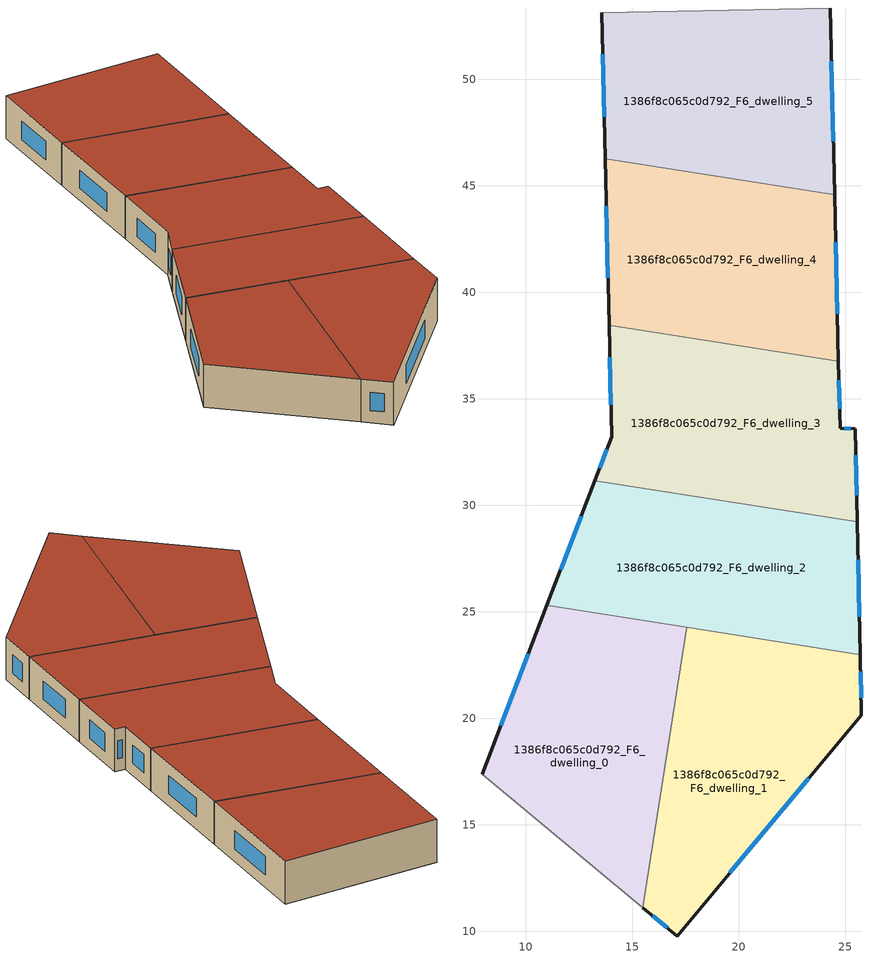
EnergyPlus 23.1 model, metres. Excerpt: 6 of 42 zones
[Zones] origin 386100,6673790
1386f8c065c0d792_F6_dwelling_0
 floor to 1386f8c065c0d792_F5_dwelling_0 (EU_floor_Construction): 17.57,24.28 15.5,11.12 7.95,17.39 10.99,25.31 z18
 wall outside (EU_wall_Construction): 10.99,25.31 7.95,17.39 z18:21
 wall adiabatic (EU_wall_Construction): 7.95,17.39 15.5,11.12 z18:21
 wall to 1386f8c065c0d792_F6_dwelling_1 (EU_wall_Construction): 15.5,11.12 17.57,24.28 z18:21
 wall to 1386f8c065c0d792_F6_dwelling_2 (EU_wall_Construction): 17.57,24.28 10.99,25.31 z18:21
 window (EU_Window_Construction): 10.12,23.05 8.82,19.65 z18.86:20.14
 roof outside (EU_roof_Construction): 15.5,11.12 17.57,24.28 10.99,25.31 7.95,17.39 z21
1386f8c065c0d792_F6_dwelling_1
 floor to 1386f8c065c0d792_F5_dwelling_1 (EU_floor_Construction): 25.7,23 25.76,20.15 17.11,9.79 15.5,11.12 17.57,24.28 z18
 wall outside (EU_wall_Construction): 15.5,11.12 17.11,9.79 25.76,20.15 25.7,23 z18:21
 wall to 1386f8c065c0d792_F6_dwelling_2 (EU_wall_Construction): 25.7,23 17.57,24.28 z18:21
 window (EU_Window_Construction): 25.74,20.96 25.71,22.19 / 19.58,12.75 23.29,17.19 / 15.96,10.74 16.65,10.17 z18.86:20.14
 roof outside (EU_roof_Construction): 17.11,9.79 25.76,20.15 25.7,23 17.57,24.28 15.5,11.12 z21
1386f8c065c0d792_F6_dwelling_2
 floor to 1386f8c065c0d792_F5_dwelling_2 (EU_floor_Construction): 25.56,29.22 25.7,23 10.99,25.31 13.24,31.16 z18
 wall outside (EU_wall_Construction): 25.7,23 25.56,29.22 / 13.24,31.16 10.99,25.31 z18:21
 wall to 1386f8c065c0d792_F6_dwelling_3 (EU_wall_Construction): 25.56,29.22 13.24,31.16 z18:21
 window (EU_Window_Construction): 25.66,24.78 25.6,27.45 / 12.6,29.49 11.64,26.98 z18.86:20.14
 roof outside (EU_roof_Construction): 25.7,23 25.56,29.22 13.24,31.16 10.99,25.31 z21
1386f8c065c0d792_F6_dwelling_3
 floor to 1386f8c065c0d792_F5_dwelling_3 (EU_floor_Construction): 24.68,36.77 24.75,33.63 25.46,33.6 25.56,29.22 13.24,31.16 14.03,33.22 13.91,38.46 z18
 wall outside (EU_wall_Construction): 13.91,38.46 14.03,33.22 13.24,31.16 / 25.56,29.22 25.46,33.6 24.75,33.63 24.68,36.77 z18:21
 wall to 1386f8c065c0d792_F6_dwelling_4 (EU_wall_Construction): 24.68,36.77 13.91,38.46 z18:21
 window (EU_Window_Construction): 13.81,32.63 13.47,31.75 / 13.95,36.97 14,34.72 / 24.73,34.53 24.7,35.88 / 25.26,33.61 24.96,33.62 / 25.53,30.47 25.49,32.35 z18.86:20.14
 roof outside (EU_roof_Construction): 25.56,29.22 25.46,33.6 24.75,33.63 24.68,36.77 13.91,38.46 14.03,33.22 13.24,31.16 z21
1386f8c065c0d792_F6_dwelling_4
 floor to 1386f8c065c0d792_F5_dwelling_4 (EU_floor_Construction): 24.49,44.58 24.68,36.77 13.91,38.46 13.73,46.28 z18
 wall outside (EU_wall_Construction): 24.68,36.77 24.49,44.58 / 13.73,46.28 13.91,38.46 z18:21
 wall to 1386f8c065c0d792_F6_dwelling_5 (EU_wall_Construction): 24.49,44.58 13.73,46.28 z18:21
 window (EU_Window_Construction): 24.63,39 24.55,42.35 / 13.78,44.04 13.86,40.7 z18.86:20.14
 roof outside (EU_roof_Construction): 24.68,36.77 24.49,44.58 13.73,46.28 13.91,38.46 z21
1386f8c065c0d792_F6_dwelling_5
 floor to 1386f8c065c0d792_F5_dwelling_5 (EU_floor_Construction): 24.29,53.35 24.49,44.58 13.73,46.28 13.57,53.13 z18
 wall outside (EU_wall_Construction): 24.49,44.58 24.29,53.35 / 13.57,53.13 13.73,46.28 z18:21
 wall adiabatic (EU_wall_Construction): 24.29,53.35 13.57,53.13 z18:21
 window (EU_Window_Construction): 24.44,47.09 24.35,50.85 / 13.61,51.17 13.68,48.24 z18.86:20.14
 roof outside (EU_roof_Construction): 24.49,44.58 24.29,53.35 13.57,53.13 13.73,46.28 z21
[Building]
EU S2 Campaign: North Axis=0; Terrain=City; Solar Distribution=FullExterior
[Site:Location]
Helsinki-Vantaa.AP: Latitude=60.317; Longitude=24.963; Time Zone=2; Elevation=54.6
[SizingPeriod:WeatherFileDays]
AnnualSizingPeriod: Begin Month=1; Begin Day of Month=1; End Month=12; End Day of Month=31; Day of Week for Start Day=Monday; Use Weather File Daylight Saving Period=No; Use Weather File Rain and Snow Indicators=No
[MATERIAL]
EU_InternalMass_Material: Roughness=MediumRough; Thickness=0.1; Conductivity=1; Density=1800; Specific Heat=900; Thermal Absorptance=0.9; Solar Absorptance=0.7; Visible Absorptance=0.7
[MATERIAL:NOMASS] Roughness=MediumRough; Thermal Absorptance=0.9; Solar Absorptance=0.7; Visible Absorptance=0.7
Name | Thermal Resistance
EU_wall_NoMass | 1.10183
EU_roof_NoMass; EU_floor_NoMass | 1.70606
[WINDOWMATERIAL:SIMPLEGLAZINGSYSTEM]
EU_Window_SimpleGlazing: UFactor=3.11035; Solar Heat Gain Coefficient=0.8; Visible Transmittance=0.8
[CONSTRUCTION]
EU_wall_Construction: EU_wall_NoMass
EU_roof_Construction: EU_roof_NoMass
EU_floor_Construction: EU_floor_NoMass
EU_Window_Construction: EU_Window_SimpleGlazing
EU_InternalMass_Construction: EU_InternalMass_Material
[ZONE] Type=1; Multiplier=1; Ceiling Height=autocalculate; Floor Area=autocalculate; Part of Total Floor Area=Yes
Name | Volume
1386f8c065c0d792_F6_dwelling_0 | 251.377
1386f8c065c0d792_F6_dwelling_1 | 251.355
1386f8c065c0d792_F6_dwelling_2 | 251.367
1386f8c065c0d792_F6_dwelling_3 | 251.354
1386f8c065c0d792_F6_dwelling_4 | 251.361
1386f8c065c0d792_F6_dwelling_5 | 251.348
[INTERNALMASS] Construction=EU_InternalMass_Construction
Name | Zone or ZoneList | Surface Area
1386f8c065c0d792_F6_dwelling_0_EU_InternalMass | 1386f8c065c0d792_F6_dwelling_0 | 83.7906
1386f8c065c0d792_F6_dwelling_1_EU_InternalMass | 1386f8c065c0d792_F6_dwelling_1 | 83.7832
1386f8c065c0d792_F6_dwelling_2_EU_InternalMass | 1386f8c065c0d792_F6_dwelling_2 | 83.7891
1386f8c065c0d792_F6_dwelling_3_EU_InternalMass | 1386f8c065c0d792_F6_dwelling_3 | 83.7848
1386f8c065c0d792_F6_dwelling_4_EU_InternalMass | 1386f8c065c0d792_F6_dwelling_4 | 83.7872
1386f8c065c0d792_F6_dwelling_5_EU_InternalMass | 1386f8c065c0d792_F6_dwelling_5 | 83.7824
[OTHEREQUIPMENT] Fuel Type=Electricity; Design Level Calculation Method=Watts/Area; Power per Zone Floor Area=1; Fraction Latent=0; Fraction Radiant=0; Fraction Lost=0; Carbon Dioxide Generation Rate=0; EndUse Subcategory=EU_Step8_InternalGains
Name | Zone or ZoneList or Space or SpaceList | Schedule
EU_Step8_InternalGain_1386f8c065c0d792_F6_dwelling_0_f000 | 1386f8c065c0d792_F6_dwelling_0 | EU_Step8_GainSchedule_1386f8c065c0d792_F6_dwelling_0_f000
EU_Step8_InternalGain_1386f8c065c0d792_F6_dwelling_1_f000 | 1386f8c065c0d792_F6_dwelling_1 | EU_Step8_GainSchedule_1386f8c065c0d792_F6_dwelling_1_f000
EU_Step8_InternalGain_1386f8c065c0d792_F6_dwelling_2_f000 | 1386f8c065c0d792_F6_dwelling_2 | EU_Step8_GainSchedule_1386f8c065c0d792_F6_dwelling_2_f000
EU_Step8_InternalGain_1386f8c065c0d792_F6_dwelling_3_f000 | 1386f8c065c0d792_F6_dwelling_3 | EU_Step8_GainSchedule_1386f8c065c0d792_F6_dwelling_3_f000
EU_Step8_InternalGain_1386f8c065c0d792_F6_dwelling_4_f000 | 1386f8c065c0d792_F6_dwelling_4 | EU_Step8_GainSchedule_1386f8c065c0d792_F6_dwelling_4_f000
EU_Step8_InternalGain_1386f8c065c0d792_F6_dwelling_5_f000 | 1386f8c065c0d792_F6_dwelling_5 | EU_Step8_GainSchedule_1386f8c065c0d792_F6_dwelling_5_f000
[ZONEVENTILATION:DESIGNFLOWRATE] Schedule=EU_AlwaysOn; Design Flow Rate Calculation Method=AirChanges/Hour; Air Changes per Hour=0.756316; Ventilation Type=Natural; Fan Pressure Rise=0; Fan Total Efficiency=1; Constant Term Coefficient=1; Temperature Term Coefficient=0; Velocity Term Coefficient=0; Velocity Squared Term Coefficient=0; Minimum Indoor Temperature=-100; Maximum Indoor Temperature=100; Delta Temperature=-100; Minimum Outdoor Temperature=-100; Maximum Outdoor Temperature=100; Maximum Wind Speed=40
Name | Zone or ZoneList or Space or SpaceList
EU_ConstantAir_1386f8c065c0d792_F6_dwelling_0 | 1386f8c065c0d792_F6_dwelling_0
EU_ConstantAir_1386f8c065c0d792_F6_dwelling_1 | 1386f8c065c0d792_F6_dwelling_1
EU_ConstantAir_1386f8c065c0d792_F6_dwelling_2 | 1386f8c065c0d792_F6_dwelling_2
EU_ConstantAir_1386f8c065c0d792_F6_dwelling_3 | 1386f8c065c0d792_F6_dwelling_3
EU_ConstantAir_1386f8c065c0d792_F6_dwelling_4 | 1386f8c065c0d792_F6_dwelling_4
EU_ConstantAir_1386f8c065c0d792_F6_dwelling_5 | 1386f8c065c0d792_F6_dwelling_5
[HVACTEMPLATE:THERMOSTAT] Constant Heating Setpoint=20; Constant Cooling Setpoint=50
EU_HeatOnly_1386f8c065c0d792_F0_dwelling_0; EU_HeatOnly_1386f8c065c0d792_F0_dwelling_1; EU_HeatOnly_1386f8c065c0d792_F0_dwelling_2; EU_HeatOnly_1386f8c065c0d792_F0_dwelling_3; EU_HeatOnly_1386f8c065c0d792_F0_dwelling_4; EU_HeatOnly_1386f8c065c0d792_F0_dwelling_5; EU_HeatOnly_1386f8c065c0d792_F1_dwelling_0; EU_HeatOnly_1386f8c065c0d792_F1_dwelling_1; EU_HeatOnly_1386f8c065c0d792_F1_dwelling_2; EU_HeatOnly_1386f8c065c0d792_F1_dwelling_3; EU_HeatOnly_1386f8c065c0d792_F1_dwelling_4; EU_HeatOnly_1386f8c065c0d792_F1_dwelling_5; EU_HeatOnly_1386f8c065c0d792_F2_dwelling_0; EU_HeatOnly_1386f8c065c0d792_F2_dwelling_1; EU_HeatOnly_1386f8c065c0d792_F2_dwelling_2; EU_HeatOnly_1386f8c065c0d792_F2_dwelling_3; EU_HeatOnly_1386f8c065c0d792_F2_dwelling_4; EU_HeatOnly_1386f8c065c0d792_F2_dwelling_5; EU_HeatOnly_1386f8c065c0d792_F3_dwelling_0; EU_HeatOnly_1386f8c065c0d792_F3_dwelling_1; EU_HeatOnly_1386f8c065c0d792_F3_dwelling_2; EU_HeatOnly_1386f8c065c0d792_F3_dwelling_3; EU_HeatOnly_1386f8c065c0d792_F3_dwelling_4; EU_HeatOnly_1386f8c065c0d792_F3_dwelling_5; EU_HeatOnly_1386f8c065c0d792_F4_dwelling_0; EU_HeatOnly_1386f8c065c0d792_F4_dwelling_1; EU_HeatOnly_1386f8c065c0d792_F4_dwelling_2; EU_HeatOnly_1386f8c065c0d792_F4_dwelling_3; EU_HeatOnly_1386f8c065c0d792_F4_dwelling_4; EU_HeatOnly_1386f8c065c0d792_F4_dwelling_5; EU_HeatOnly_1386f8c065c0d792_F5_dwelling_0; EU_HeatOnly_1386f8c065c0d792_F5_dwelling_1; EU_HeatOnly_1386f8c065c0d792_F5_dwelling_2; EU_HeatOnly_1386f8c065c0d792_F5_dwelling_3; EU_HeatOnly_1386f8c065c0d792_F5_dwelling_4; EU_HeatOnly_1386f8c065c0d792_F5_dwelling_5; EU_HeatOnly_1386f8c065c0d792_F6_dwelling_0; EU_HeatOnly_1386f8c065c0d792_F6_dwelling_1; EU_HeatOnly_1386f8c065c0d792_F6_dwelling_2; EU_HeatOnly_1386f8c065c0d792_F6_dwelling_3; EU_HeatOnly_1386f8c065c0d792_F6_dwelling_4; EU_HeatOnly_1386f8c065c0d792_F6_dwelling_5
[HVACTEMPLATE:ZONE:IDEALLOADSAIRSYSTEM] System Availability Schedule=EU_AlwaysOn; Maximum Heating Supply Air Temperature=50; Minimum Cooling Supply Air Temperature=13; Maximum Heating Supply Air Humidity Ratio=0.0156; Minimum Cooling Supply Air Humidity Ratio=0.0077; Heating Limit=NoLimit; Cooling Limit=NoLimit; Heating Availability Schedule=EU_AlwaysOn; Cooling Availability Schedule=EU_CoolingOff; Dehumidification Control Type=ConstantSensibleHeatRatio; Cooling Sensible Heat Ratio=0.7; Dehumidification Setpoint=60; Humidification Control Type=None; Humidification Setpoint=30; Outdoor Air Method=None; Outdoor Air Flow Rate per Person=0.00944; Outdoor Air Flow Rate per Zone Floor Area=0; Outdoor Air Flow Rate per Zone=0; Demand Controlled Ventilation Type=None; Outdoor Air Economizer Type=NoEconomizer; Heat Recovery Type=None; Sensible Heat Recovery Effectiveness=0.7; Latent Heat Recovery Effectiveness=0.65
Name | Template Thermostat
1386f8c065c0d792_F6_dwelling_0 | EU_HeatOnly_1386f8c065c0d792_F6_dwelling_0
1386f8c065c0d792_F6_dwelling_1 | EU_HeatOnly_1386f8c065c0d792_F6_dwelling_1
1386f8c065c0d792_F6_dwelling_2 | EU_HeatOnly_1386f8c065c0d792_F6_dwelling_2
1386f8c065c0d792_F6_dwelling_3 | EU_HeatOnly_1386f8c065c0d792_F6_dwelling_3
1386f8c065c0d792_F6_dwelling_4 | EU_HeatOnly_1386f8c065c0d792_F6_dwelling_4
1386f8c065c0d792_F6_dwelling_5 | EU_HeatOnly_1386f8c065c0d792_F6_dwelling_5
[SIZING:ZONE] Zone Cooling Design Supply Air Temperature Input Method=SupplyAirTemperature; Zone Cooling Design Supply Air Temperature=13; Zone Heating Design Supply Air Temperature Input Method=SupplyAirTemperature; Zone Heating Design Supply Air Temperature=50; Zone Cooling Design Supply Air Humidity Ratio=0.008; Zone Heating Design Supply Air Humidity Ratio=0.008; Cooling Design Air Flow Method=DesignDay; Cooling Design Air Flow Rate=0; Cooling Minimum Air Flow per Zone Floor Area=0.000762; Cooling Minimum Air Flow=0; Cooling Minimum Air Flow Fraction=0.2; Heating Design Air Flow Method=DesignDay; Heating Design Air Flow Rate=0; Heating Maximum Air Flow per Zone Floor Area=0.002032; Heating Maximum Air Flow=0.141576; Heating Maximum Air Flow Fraction=0.3; Account for Dedicated Outdoor Air System=No; Dedicated Outdoor Air System Control Strategy=NeutralSupplyAir; Dedicated Outdoor Air Low Setpoint Temperature for Design=autosize; Dedicated Outdoor Air High Setpoint Temperature for Design=autosize; Zone Load Sizing Method=Sensible Load Only No Latent Load; Zone Latent Cooling Design Supply Air Humidity Ratio Input Method=HumidityRatioDifference; Zone Cooling Design Supply Air Humidity Ratio Difference=0.005; Zone Latent Heating Design Supply Air Humidity Ratio Input Method=HumidityRatioDifference; Zone Humidification Design Supply Air Humidity Ratio Difference=0.005
1386f8c065c0d792_F6_dwelling_0; 1386f8c065c0d792_F6_dwelling_1; 1386f8c065c0d792_F6_dwelling_2; 1386f8c065c0d792_F6_dwelling_3; 1386f8c065c0d792_F6_dwelling_4; 1386f8c065c0d792_F6_dwelling_5
[SCHEDULE:CONSTANT]
Name | Hourly Value
EU_AlwaysOn | 1
EU_CoolingOff | 0
[SCHEDULE:FILE] Column Number=1; Rows to Skip at Top=0; Number of Hours of Data=8760; Column Separator=Comma; Interpolate to Timestep=No; Minutes per Item=60; Adjust Schedule for Daylight Savings=Yes
Name | File
EU_Step8_GainSchedule_1386f8c065c0d792_F6_dwelling_0_f000 | ../../schedules/1386f8c065c0d792/1386f8c065c0d792_F6_dwelling_0_f000_gain.csv
EU_Step8_GainSchedule_1386f8c065c0d792_F6_dwelling_1_f000 | ../../schedules/1386f8c065c0d792/1386f8c065c0d792_F6_dwelling_1_f000_gain.csv
EU_Step8_GainSchedule_1386f8c065c0d792_F6_dwelling_2_f000 | ../../schedules/1386f8c065c0d792/1386f8c065c0d792_F6_dwelling_2_f000_gain.csv
EU_Step8_GainSchedule_1386f8c065c0d792_F6_dwelling_3_f000 | ../../schedules/1386f8c065c0d792/1386f8c065c0d792_F6_dwelling_3_f000_gain.csv
EU_Step8_GainSchedule_1386f8c065c0d792_F6_dwelling_4_f000 | ../../schedules/1386f8c065c0d792/1386f8c065c0d792_F6_dwelling_4_f000_gain.csv
EU_Step8_GainSchedule_1386f8c065c0d792_F6_dwelling_5_f000 | ../../schedules/1386f8c065c0d792/1386f8c065c0d792_F6_dwelling_5_f000_gain.csv
